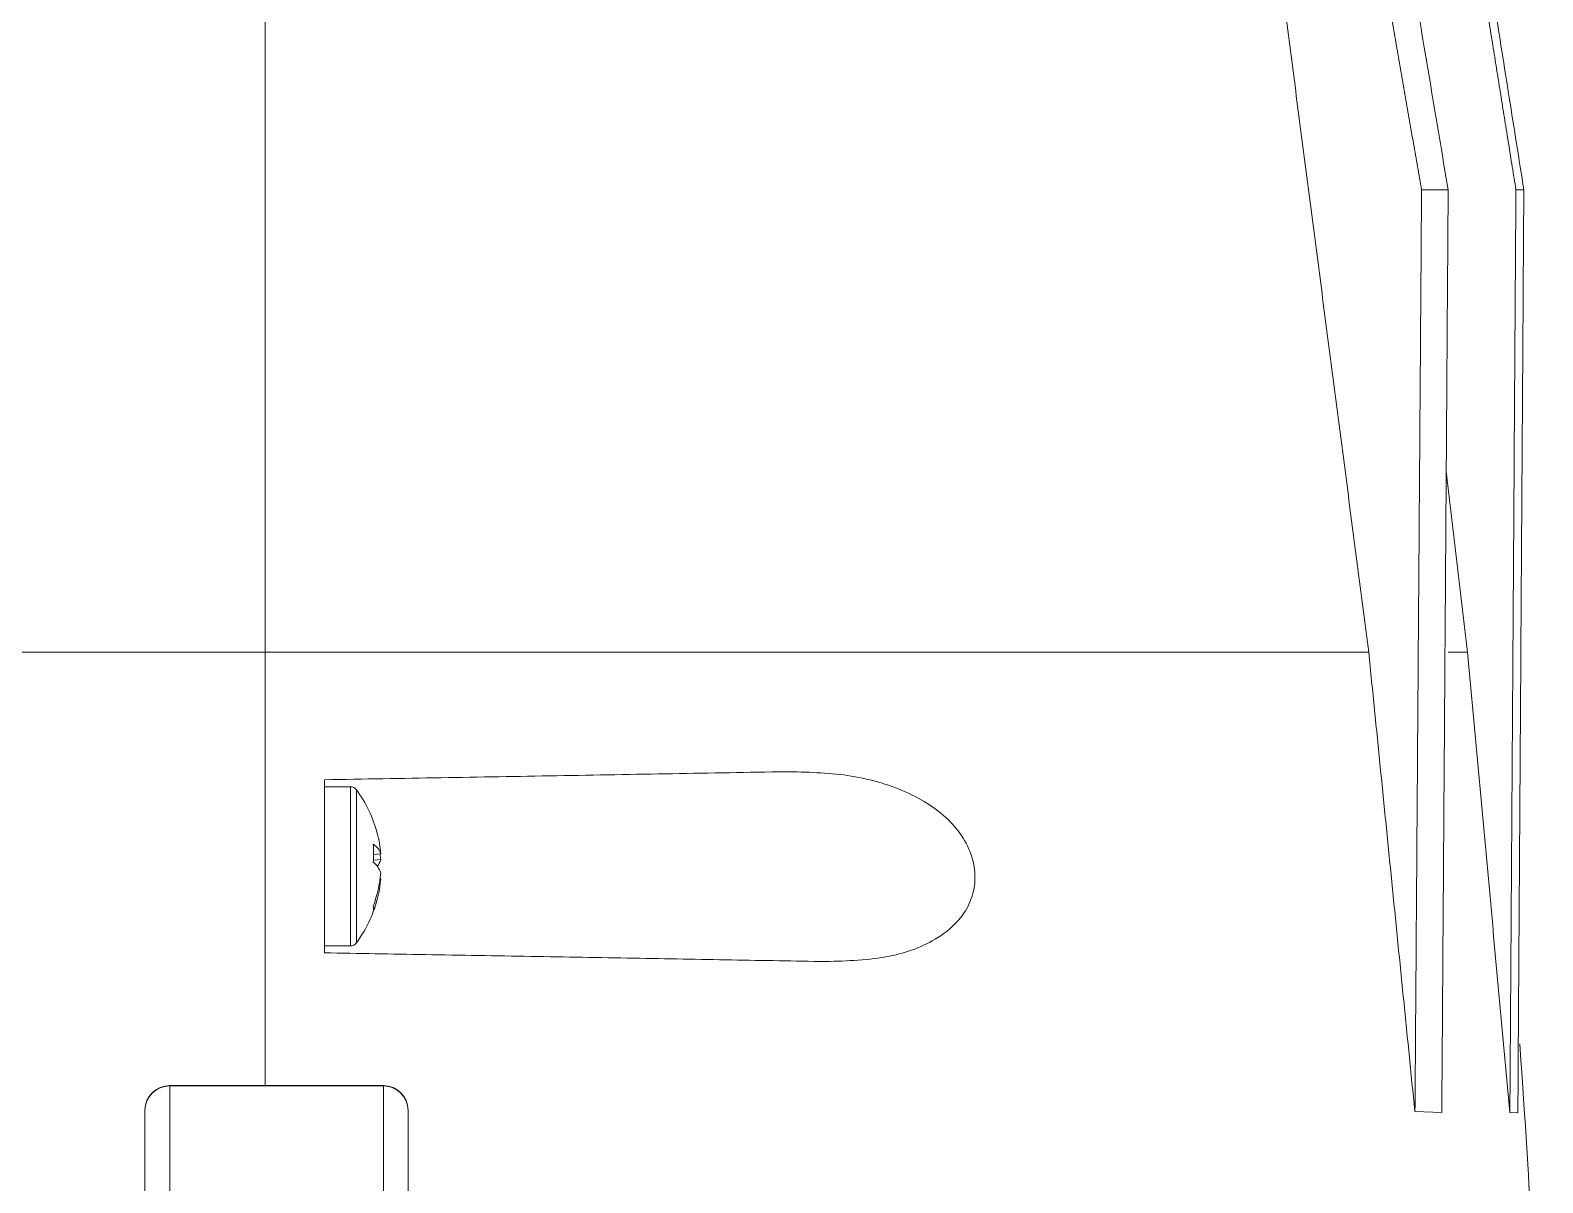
# Model space of a CAD drawing. Extents: x 12.1 to 108.7, y 1 to 80.4.
# Drawn here: x 47.232 to 50.29, y 69.007 to 71.338 of the extents above; entities that cross this region are included whole.
import ezdxf

# ---------------------------------------------------------------- set-up
doc = ezdxf.new("R2010")
doc.units = 0
doc.header["$MEASUREMENT"] = 0
doc.linetypes.add('SLD-Solid', pattern=[0])
doc.layers.add('OBJECT', color=7, linetype='CONTINUOUS')

msp = doc.modelspace()

# ---------------------------------------------------------------- linework, layer by layer
at = {"layer": 'OBJECT', "linetype": 'SLD-Solid', "lineweight": 15}
for p, q in [((47.7068, 70.0797), (47.7068, 71.3889)), ((50.0448, 71.015), (50.0986, 71.015)), ((50.2356, 71.015), (50.2516, 71.015)), ((47.7068, 70.0797), (45.4842, 70.0797)), ((47.7068, 69.2035), (47.7068, 70.0797)), ((49.938, 70.0797), (47.7068, 70.0797)), ((50.1378, 70.0797), (50.0988, 70.0797)), ((47.8791, 69.8079), (47.8791, 69.4859)), ((47.8913, 69.8017), (47.8913, 69.492)), ((47.9402, 69.6723), (47.9257, 69.6707)), ((47.9254, 69.6594), (47.9402, 69.6603)), ((47.9402, 69.6214), (47.939, 69.6215)), ((47.5136, 69.2035), (47.5136, 69.2028)), ((47.5136, 69.2035), (47.9456, 69.2035)), ((47.5136, 69.2028), (47.5136, 68.4527)), ((47.5136, 69.2028), (47.9456, 69.2028)), ((47.9456, 69.2028), (47.9456, 69.2035)), ((47.9456, 68.4527), (47.9456, 69.2028)), ((47.4636, 69.1528), (47.4636, 69.1535)), ((47.4636, 68.4527), (47.4636, 69.1528)), ((47.9956, 69.1535), (47.9956, 69.1528)), ((47.9956, 69.1528), (47.9956, 68.4527)), ((50.0315, 69.1512), (50.0312, 69.1512)), ((50.0857, 69.149), (50.0315, 69.1512)), ((50.2234, 69.1492), (50.2233, 69.1492)), ((50.2395, 69.1484), (50.2234, 69.1492))]:
    msp.add_line(p, q, dxfattribs=at)
at = {"layer": 'OBJECT', "linetype": 'SLD-Solid', "lineweight": 15, "flags": 128}
msp.add_lwpolyline([(47.9402, 69.6603), (47.9394, 69.6688), (47.939, 69.6722)], dxfattribs=at)
at = {"layer": 'OBJECT', "linetype": 'SLD-Solid', "lineweight": 15}
for centre, radius, start, end in [((47.8791, 69.7929), 0.015, 36.1668, 90), ((47.6794, 69.6469), 0.2624, 14.7114, 36.1668), ((47.703, 69.6531), 0.2381, 4.645, 14.7068), ((47.9051, 69.6606), 0.037, 18.5582, 57.2873), ((47.6348, 69.6736), 0.2909, 356.4184, 3.5816), ((47.8958, 69.6191), 0.0467, 17.9753, 51.1246), ((47.9049, 69.6702), 0.0367, 320.4797, 344.2897), ((47.6951, 69.6535), 0.2459, 339.2714, 355.3244), ((47.7032, 69.6406), 0.2378, 338.9424, 355.3601), ((47.6794, 69.6469), 0.2624, 323.8332, 345.2886), ((47.8976, 69.5608), 0.0281, 348.4486, 11.5514), ((47.8791, 69.5009), 0.015, 270, 323.8332), ((31.845, 67.9527), 18.4468, 0.84309, 4.15001), ((47.5136, 69.1535), 0.05, 90, 180), ((47.5136, 69.1528), 0.05, 90, 180), ((47.9456, 69.1535), 0.05, 0, 90), ((47.9456, 69.1528), 0.05, 0, 90)]:
    msp.add_arc(centre, radius, start, end, dxfattribs=at)
for points in [[(49.7676, 71.3889), (49.938, 70.0797)], [(50.0448, 71.015), (49.9796, 71.3889)], [(50.2356, 71.015), (50.1758, 71.3889)], [(50.0315, 69.1512), (50.0448, 71.015)], [(50.0986, 71.015), (50.0857, 69.149)], [(50.2234, 69.1492), (50.2356, 71.015)], [(50.2516, 71.015), (50.2395, 69.1484)], [(50.0947, 70.4455), (50.1378, 70.0797)], [(49.938, 70.0797), (50.0312, 69.1512)], [(50.1378, 70.0797), (50.2233, 69.1492)], [(47.8791, 69.8079), (47.8268, 69.8079)], [(47.8268, 69.4859), (47.8791, 69.4859)]]:
    msp.add_open_spline(points, degree=1, dxfattribs=at)
for points, knots in [([(50.0358, 71.3889), (50.0463, 71.3267), (50.0672, 71.2021), (50.0881, 71.0774), (50.0986, 71.015)], [0, 0, 0, 0, 0.498841, 1, 1, 1, 1]), ([(50.1925, 71.3889), (50.2023, 71.3266), (50.222, 71.2019), (50.2418, 71.0773), (50.2516, 71.015)], [0, 0, 0, 0, 0.499837, 1, 1, 1, 1]), ([(47.8268, 69.8219), (47.9053, 69.8233), (48.063, 69.826), (48.2984, 69.8301), (48.5327, 69.8342), (48.6834, 69.8369), (48.7592, 69.8382)], [0, 0, 0, 0, 0.244137, 0.490501, 0.744002, 1, 1, 1, 1]), ([(47.8268, 69.4719), (47.8268, 69.5362), (47.8268, 69.6529), (47.8268, 69.7695), (47.8268, 69.8219)], [0, 0, 0, 0, 0.550607, 1, 1, 1, 1]), ([(48.7592, 69.8382), (48.8011, 69.8373), (48.8848, 69.8356), (48.9824, 69.8088), (49.051, 69.7725), (49.0915, 69.7399), (49.1225, 69.7004), (49.1398, 69.6587), (49.1434, 69.6171), (49.1351, 69.5777), (49.1108, 69.5358), (49.0564, 69.4907), (48.9636, 69.4579), (48.8839, 69.4555), (48.8403, 69.4542)], [0, 0, 0, 0, 0.145741, 0.290756, 0.353691, 0.416376, 0.466742, 0.517505, 0.556332, 0.595153, 0.644998, 0.718781, 0.846149, 1, 1, 1, 1]), ([(48.8403, 69.4542), (48.7773, 69.4553), (48.6508, 69.4575), (48.4508, 69.461), (48.2437, 69.4646), (48.0347, 69.4683), (47.8947, 69.4707), (47.8268, 69.4719)], [0, 0, 0, 0, 0.1980463, 0.3974677, 0.6012259, 0.8064826, 1, 1, 1, 1])]:
    msp.add_open_spline(points, degree=3, knots=knots, dxfattribs=at)

doc.saveas('drawing.dxf')
